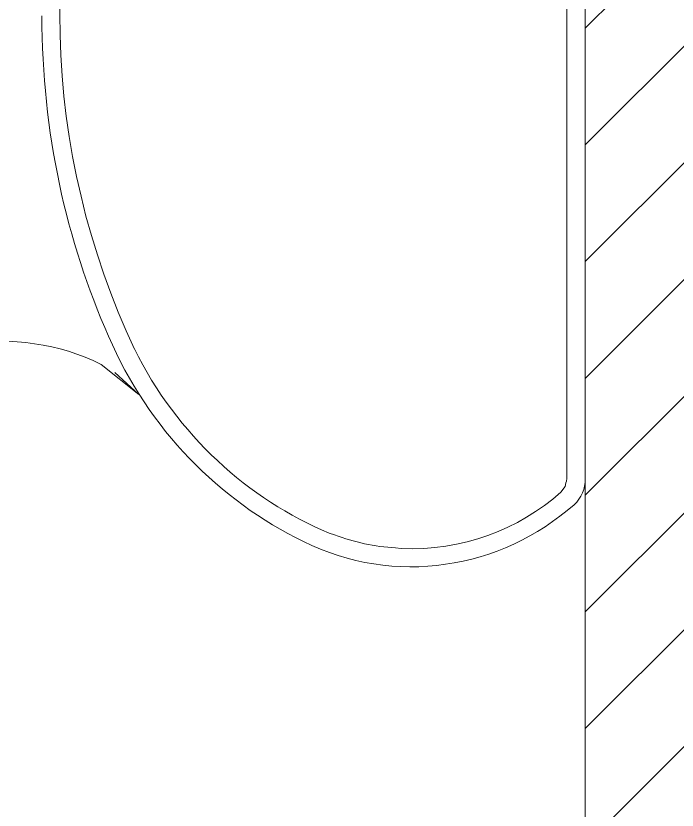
# Model space of a CAD drawing. Header units: inches. Extents: x 0 to 2865, y 0 to 4378.
# Drawn here: x 1339.67 to 1349.69, y 2936.9 to 2948.93 of the extents above; entities that cross this region are included whole.
import ezdxf

# ---------------------------------------------------------------- set-up
doc = ezdxf.new("R2010")
doc.units = ezdxf.units.IN
for name, color, linetype, lineweight in [('A-WALL', 113, 'Continuous', 9), ('I-FIXTURE', 8, 'Continuous', 5), ('l-FIXTURE', 7, 'Continuous', 5)]:
    doc.layers.add(name, color=color, linetype=linetype, lineweight=lineweight)

# ---------------------------------------------------------------- blocks, each defined once
blk = doc.blocks.new('A$C7D7620EA')
at = {"layer": 'I-FIXTURE'}
blk.add_lwpolyline([(27.904, 1.326), (27.904, 15.356)], dxfattribs=at)
for points in [[(23.633, 16.301), (25.016, 16.987), (26.623, 16.724), (27.733, 15.744)], [(25.114, 16.408), (26.037, 16.451), (26.893, 16.122), (27.534, 15.555)], [(20.683, 13.192), (21.288, 14.608), (22.361, 15.681), (23.633, 16.3)], [(21.074, 13.386), (21.717, 14.69), (22.8, 15.663), (24.024, 16.176)], [(27.733, 15.744), (27.846, 15.642), (27.904, 15.5), (27.904, 15.356)], [(20.907, 3.659), (19.517, 6.901), (19.681, 10.425), (21.076, 13.391)], [(19.673, 8.343), (19.673, 10.096), (20.045, 11.764), (20.684, 13.194)]]:
    blk.add_open_spline(points, degree=3, dxfattribs=at)
for points, knots in [([(24.026, 16.177), (24.026, 16.177), (24.105, 16.202), (24.105, 16.202), (24.408, 16.315), (24.708, 16.378), (25.031, 16.399), (25.031, 16.399), (25.113, 16.408), (25.113, 16.408)], [0, 0, 0, 0, 1, 1, 1, 2, 2, 2, 3, 3, 3, 3]), ([(27.534, 15.556), (27.534, 15.556), (27.599, 15.468), (27.599, 15.468), (27.599, 15.468), (27.611, 15.414), (27.611, 15.414), (27.628, 15.333), (27.622, 15.378), (27.622, 15.278), (27.622, 15.278), (27.622, 1.322), (27.622, 1.322), (27.622, 1.322), (27.599, 1.214), (27.599, 1.214), (27.599, 1.214), (27.534, 1.126), (27.534, 1.126)], [0, 0, 0, 0, 1, 1, 1, 2, 2, 2, 3, 3, 3, 4, 4, 4, 5, 5, 5, 6, 6, 6, 6]), ([(14.964, 14.005), (14.964, 14.005), (16.381, 13.574), (16.381, 13.574), (17.733, 13.346), (19.28, 12.972), (20.572, 13.619), (20.572, 13.619), (21.143, 14.077), (21.143, 14.077), (21.143, 14.077), (20.78, 13.743), (20.78, 13.743)], [0, 0, 0, 0, 1, 1, 1, 2, 2, 2, 3, 3, 3, 4, 4, 4, 4])]:
    blk.add_open_spline(points, degree=3, knots=knots, dxfattribs=at)

msp = doc.modelspace()

# ---------------------------------------------------------------- hatches: boundary and pattern name
at = {"layer": 'A-WALL', "lineweight": 5, "transparency": 33554636}
h = msp.add_hatch(dxfattribs=at)
h.set_pattern_fill('ANSI31', color=8, scale=10, angle=180)
h.set_pattern_definition([(225, (-17560.1397, -871.8064), (0.88388348, -0.88388348), [])])
h.paths.add_polyline_path([(1352.799, 2897.026), (1321.299, 2897.026), (1321.299, 2901.526), (1348.299, 2901.526), (1348.299, 2994.526), (1352.799, 2994.526)])

# ---------------------------------------------------------------- linework, layer by layer
at = {"layer": 'A-WALL', "color": 8, "lineweight": 5, "transparency": 33554636}
msp.add_lwpolyline([(1352.799, 2897.026), (1321.299, 2897.026), (1321.299, 2901.526), (1348.299, 2901.526), (1348.299, 2994.526), (1352.799, 2994.526)], close=True, dxfattribs=at)

# ---------------------------------------------------------------- block references
at = {"layer": 'l-FIXTURE', "color": 8, "lineweight": 5, "transparency": 33554636, "xscale": -1, "rotation": 180}
msp.add_blockref('A$C7D7620EA', (1320.395, 2957.269), dxfattribs=at)

doc.saveas('drawing.dxf')
